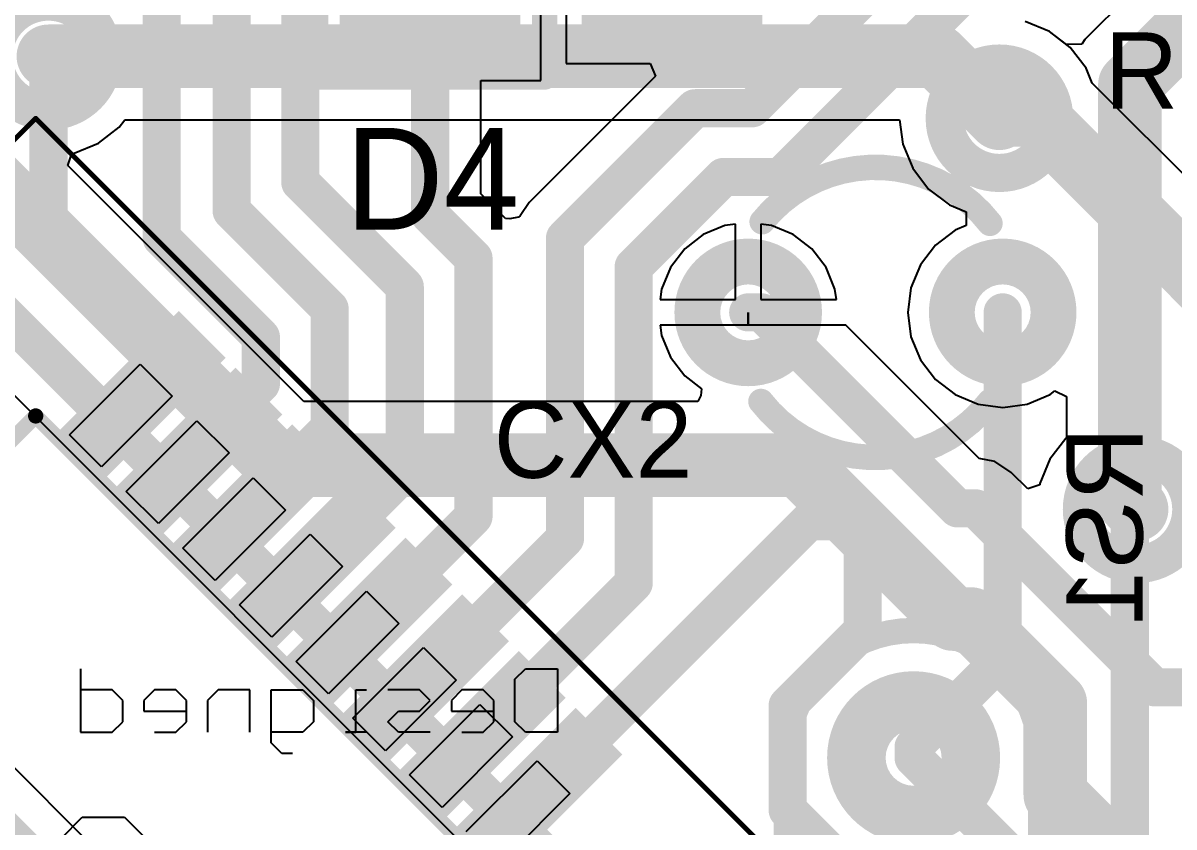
# Model space of a CAD drawing. Header units: millimetres. Extents: x 0 to 2.36, y 0 to 2.36.
# Drawn here: x 1.015 to 1.4673, y 1.6778 to 1.9937 of the extents above; entities that cross this region are included whole.
import ezdxf

# ---------------------------------------------------------------- set-up
doc = ezdxf.new("R2010")
doc.units = ezdxf.units.MM
doc.header["$MEASUREMENT"] = 0
for name, color, linetype in [('BottomLayer', 5, 'Continuous'), ('BottomOverlay', 54, 'Continuous'), ('BottomSolder', 6, 'Continuous'), ('Mechanical13', 56, 'Continuous'), ('Mechanical15', 56, 'Continuous'), ('MultiLayer', 9, 'Continuous'), ('TopLayer', 1, 'Continuous'), ('TopOverlay', 2, 'Continuous'), ('TopPaste', 8, 'Continuous'), ('TopSolder', 216, 'Continuous')]:
    doc.layers.add(name, color=color, linetype=linetype)

# ---------------------------------------------------------------- blocks, each defined once
blk = doc.blocks.new('1206_8')
at = {"layer": 'TopLayer'}
for points in [[(-0.0374, -0.0315), (-0.09724, -0.0315), (-0.09724, 0.0315), (-0.0374, 0.0315)], [(0.09724, -0.0315), (0.0374, -0.0315), (0.0374, 0.0315), (0.09724, 0.0315)]]:
    blk.add_hatch(color=1, dxfattribs=at).paths.add_polyline_path(points)
at = {"layer": 'TopPaste'}
for points in [[(-0.0374, -0.0315), (-0.09724, -0.0315), (-0.09724, 0.0315), (-0.0374, 0.0315)], [(0.09724, -0.0315), (0.0374, -0.0315), (0.0374, 0.0315), (0.09724, 0.0315)]]:
    blk.add_hatch(color=8, dxfattribs=at).paths.add_polyline_path(points)
at = {"layer": 'TopSolder'}
for points in [[(-0.0334, -0.0355), (-0.10124, -0.0355), (-0.10124, 0.0355), (-0.0334, 0.0355)], [(0.10124, -0.0355), (0.0334, -0.0355), (0.0334, 0.0355), (0.10124, 0.0355)]]:
    blk.add_hatch(color=216, dxfattribs=at).paths.add_polyline_path(points)
at = {"layer": 'TopOverlay', "const_width": 0.01}
for points in [[(0.025, 0.035), (-0.025, 0.035)], [(0.025, -0.035), (-0.025, -0.035)]]:
    blk.add_lwpolyline(points, dxfattribs=at)
at = {"layer": 'TopOverlay', "const_width": 0.005}
for points in [[(-0.0275, 0.035, 1), (-0.0225, 0.035, 1)], [(0.0225, 0.035, 1), (0.0275, 0.035, 1)], [(-0.0275, -0.035, 1), (-0.0225, -0.035, 1)], [(0.0225, -0.035, 1), (0.0275, -0.035, 1)]]:
    blk.add_lwpolyline(points, format="xyb", close=True, dxfattribs=at)
blk = doc.blocks.new('LED3_2X1_6_9')
at = {"layer": 'TopLayer'}
for points in [[(0.03937, -0.0315), (-0.03937, -0.0315), (-0.03937, 0.0315), (0.03937, 0.0315)], [(0.16437, -0.0315), (0.08563, -0.0315), (0.08563, 0.0315), (0.16437, 0.0315)]]:
    blk.add_hatch(color=1, dxfattribs=at).paths.add_polyline_path(points)
at = {"layer": 'TopPaste'}
for points in [[(0.03937, -0.0315), (-0.03937, -0.0315), (-0.03937, 0.0315), (0.03937, 0.0315)], [(0.16437, -0.0315), (0.08563, -0.0315), (0.08563, 0.0315), (0.16437, 0.0315)]]:
    blk.add_hatch(color=8, dxfattribs=at).paths.add_polyline_path(points)
at = {"layer": 'TopSolder'}
for points in [[(0.04337, -0.0355), (-0.04337, -0.0355), (-0.04337, 0.0355), (0.04337, 0.0355)], [(0.16837, -0.0355), (0.08163, -0.0355), (0.08163, 0.0355), (0.16837, 0.0355)]]:
    blk.add_hatch(color=216, dxfattribs=at).paths.add_polyline_path(points)
at = {"layer": 'TopOverlay', "const_width": 0.01}
for points in [[(-0.05, 0.045), (0, 0.045)], [(-0.05, 0.045), (-0.05, -0.045)], [(0.085, 0.045), (0.175, 0.045)], [(0.175, 0.045), (0.175, -0.045)], [(-0.05, -0.045), (0, -0.045)], [(0.085, -0.045), (0.175, -0.045)]]:
    blk.add_lwpolyline(points, dxfattribs=at)
at = {"layer": 'TopOverlay', "const_width": 0.005}
for points in [[(-0.0525, 0.045, 1), (-0.0475, 0.045, 1)], [(-0.0525, 0.045, 1), (-0.0475, 0.045, 1)], [(-0.0025, 0.045, 1), (0.0025, 0.045, 1)], [(0.0825, 0.045, 1), (0.0875, 0.045, 1)], [(0.1725, 0.045, 1), (0.1775, 0.045, 1)], [(0.1725, 0.045, 1), (0.1775, 0.045, 1)], [(-0.0525, -0.045, 1), (-0.0475, -0.045, 1)], [(-0.0525, -0.045, 1), (-0.0475, -0.045, 1)], [(-0.0025, -0.045, 1), (0.0025, -0.045, 1)], [(0.0825, -0.045, 1), (0.0875, -0.045, 1)], [(0.1725, -0.045, 1), (0.1775, -0.045, 1)], [(0.1725, -0.045, 1), (0.1775, -0.045, 1)]]:
    blk.add_lwpolyline(points, format="xyb", close=True, dxfattribs=at)
blk = doc.blocks.new('XTAL1_21')
at = {"layer": 'BottomLayer'}
h = blk.add_hatch(color=5, dxfattribs=at)
edge = h.paths.add_edge_path()
edge.add_arc((0, 0), 0.03, 0, 360)
edge = h.paths.add_edge_path(flags=0)
edge.add_arc((0, 0), 0.011, 0, 360)
h = blk.add_hatch(color=5, dxfattribs=at)
edge = h.paths.add_edge_path()
edge.add_arc((0.2, 0), 0.03, 0, 360)
edge = h.paths.add_edge_path(flags=0)
edge.add_arc((0.2, 0), 0.011, 0, 360)
at = {"layer": 'BottomSolder'}
h = blk.add_hatch(color=6, dxfattribs=at)
edge = h.paths.add_edge_path()
edge.add_arc((0, 0), 0.034, 0, 360)
edge = h.paths.add_edge_path(flags=0)
edge.add_arc((0, 0), 0.011, 0, 360)
h = blk.add_hatch(color=6, dxfattribs=at)
edge = h.paths.add_edge_path()
edge.add_arc((0.2, 0), 0.034, 0, 360)
edge = h.paths.add_edge_path(flags=0)
edge.add_arc((0.2, 0), 0.011, 0, 360)
at = {"layer": 'MultiLayer'}
h = blk.add_hatch(color=9, dxfattribs=at)
edge = h.paths.add_edge_path()
edge.add_arc((0, 0), 0.03, 0, 360)
edge = h.paths.add_edge_path(flags=0)
edge.add_arc((0, 0), 0.011, 0, 360)
h = blk.add_hatch(color=9, dxfattribs=at)
edge = h.paths.add_edge_path()
edge.add_arc((0.2, 0), 0.03, 0, 360)
edge = h.paths.add_edge_path(flags=0)
edge.add_arc((0.2, 0), 0.011, 0, 360)
at = {"layer": 'TopLayer'}
h = blk.add_hatch(color=1, dxfattribs=at)
edge = h.paths.add_edge_path()
edge.add_arc((0, 0), 0.03, 0, 360)
edge = h.paths.add_edge_path(flags=0)
edge.add_arc((0, 0), 0.011, 0, 360)
h = blk.add_hatch(color=1, dxfattribs=at)
edge = h.paths.add_edge_path()
edge.add_arc((0.2, 0), 0.03, 0, 360)
edge = h.paths.add_edge_path(flags=0)
edge.add_arc((0.2, 0), 0.011, 0, 360)
at = {"layer": 'TopSolder'}
h = blk.add_hatch(color=216, dxfattribs=at)
edge = h.paths.add_edge_path()
edge.add_arc((0, 0), 0.034, 0, 360)
edge = h.paths.add_edge_path(flags=0)
edge.add_arc((0, 0), 0.011, 0, 360)
h = blk.add_hatch(color=216, dxfattribs=at)
edge = h.paths.add_edge_path()
edge.add_arc((0.2, 0), 0.034, 0, 360)
edge = h.paths.add_edge_path(flags=0)
edge.add_arc((0.2, 0), 0.011, 0, 360)
at = {"layer": 'TopOverlay', "const_width": 0.01}
for points in [[(0, -0.05, -1), (0, 0.05)], [(0.2, 0.05, -1), (0.2, -0.05)]]:
    blk.add_lwpolyline(points, format="xyb", dxfattribs=at)
for points in [[(0, 0.05), (0.2, 0.05)], [(0, -0.05), (0.2, -0.05)]]:
    blk.add_lwpolyline(points, dxfattribs=at)
at = {"layer": 'TopOverlay', "const_width": 0.005}
for points in [[(-0.0025, 0.05, 1), (0.0025, 0.05, 1)], [(-0.0025, 0.05, 1), (0.0025, 0.05, 1)], [(0.1975, 0.05, 1), (0.2025, 0.05, 1)], [(0.1975, 0.05, 1), (0.2025, 0.05, 1)], [(-0.0025, -0.05, 1), (0.0025, -0.05, 1)], [(-0.0025, -0.05, 1), (0.0025, -0.05, 1)], [(0.1975, -0.05, 1), (0.2025, -0.05, 1)], [(0.1975, -0.05, 1), (0.2025, -0.05, 1)]]:
    blk.add_lwpolyline(points, format="xyb", close=True, dxfattribs=at)
blk = doc.blocks.new('___100_22')
at = {"layer": 'BottomLayer'}
h = blk.add_hatch(color=5, dxfattribs=at)
edge = h.paths.add_edge_path()
edge.add_arc((0, 0), 0.025, 0, 360)
edge = h.paths.add_edge_path(flags=0)
edge.add_arc((0, 0), 0.011, 0, 360)
h = blk.add_hatch(color=5, dxfattribs=at)
edge = h.paths.add_edge_path()
edge.add_arc((0.1, 0), 0.025, 0, 360)
edge = h.paths.add_edge_path(flags=0)
edge.add_arc((0.1, 0), 0.011, 0, 360)
at = {"layer": 'BottomSolder'}
h = blk.add_hatch(color=6, dxfattribs=at)
edge = h.paths.add_edge_path()
edge.add_arc((0, 0), 0.029, 0, 360)
edge = h.paths.add_edge_path(flags=0)
edge.add_arc((0, 0), 0.011, 0, 360)
h = blk.add_hatch(color=6, dxfattribs=at)
edge = h.paths.add_edge_path()
edge.add_arc((0.1, 0), 0.029, 0, 360)
edge = h.paths.add_edge_path(flags=0)
edge.add_arc((0.1, 0), 0.011, 0, 360)
at = {"layer": 'MultiLayer'}
h = blk.add_hatch(color=9, dxfattribs=at)
edge = h.paths.add_edge_path()
edge.add_arc((0, 0), 0.025, 0, 360)
edge = h.paths.add_edge_path(flags=0)
edge.add_arc((0, 0), 0.011, 0, 360)
h = blk.add_hatch(color=9, dxfattribs=at)
edge = h.paths.add_edge_path()
edge.add_arc((0.1, 0), 0.025, 0, 360)
edge = h.paths.add_edge_path(flags=0)
edge.add_arc((0.1, 0), 0.011, 0, 360)
at = {"layer": 'TopLayer'}
h = blk.add_hatch(color=1, dxfattribs=at)
edge = h.paths.add_edge_path()
edge.add_arc((0, 0), 0.025, 0, 360)
edge = h.paths.add_edge_path(flags=0)
edge.add_arc((0, 0), 0.011, 0, 360)
h = blk.add_hatch(color=1, dxfattribs=at)
edge = h.paths.add_edge_path()
edge.add_arc((0.1, 0), 0.025, 0, 360)
edge = h.paths.add_edge_path(flags=0)
edge.add_arc((0.1, 0), 0.011, 0, 360)
at = {"layer": 'TopSolder'}
h = blk.add_hatch(color=216, dxfattribs=at)
edge = h.paths.add_edge_path()
edge.add_arc((0, 0), 0.029, 0, 360)
edge = h.paths.add_edge_path(flags=0)
edge.add_arc((0, 0), 0.011, 0, 360)
h = blk.add_hatch(color=216, dxfattribs=at)
edge = h.paths.add_edge_path()
edge.add_arc((0.1, 0), 0.029, 0, 360)
edge = h.paths.add_edge_path(flags=0)
edge.add_arc((0.1, 0), 0.011, 0, 360)
at = {"layer": 'TopOverlay', "const_width": 0.01}
for points in [[(0.00548, 0.03561, -0.484847), (0.095, 0.035)], [(0.095, -0.035, -0.489084), (0.005, -0.035)]]:
    blk.add_lwpolyline(points, format="xyb", dxfattribs=at)
at = {"layer": 'TopOverlay', "const_width": 0.005}
for points in [[(0.00298, 0.03561, 1), (0.00798, 0.03561, 1)], [(0.0925, 0.035, 1), (0.0975, 0.035, 1)], [(0.0025, -0.035, 1), (0.0075, -0.035, 1)], [(0.0925, -0.035, 1), (0.0975, -0.035, 1)]]:
    blk.add_lwpolyline(points, format="xyb", close=True, dxfattribs=at)
blk = doc.blocks.new('QFP80P900X900X120_32N_24')
at = {"layer": 'TopLayer'}
for points in [[(-0.11924, -0.13976), (-0.10124, -0.13976), (-0.10124, -0.19882), (-0.11924, -0.19882)], [(-0.08774, -0.13976), (-0.06974, -0.13976), (-0.06974, -0.19882), (-0.08774, -0.19882)], [(-0.05624, -0.13976), (-0.03824, -0.13976), (-0.03824, -0.19882), (-0.05624, -0.19882)], [(-0.02475, -0.13976), (-0.00675, -0.13976), (-0.00675, -0.19882), (-0.02475, -0.19882)], [(0.00675, -0.13976), (0.02475, -0.13976), (0.02475, -0.19882), (0.00675, -0.19882)], [(0.03824, -0.13976), (0.05624, -0.13976), (0.05624, -0.19882), (0.03824, -0.19882)], [(0.06974, -0.13976), (0.08774, -0.13976), (0.08774, -0.19882), (0.06974, -0.19882)], [(0.10124, -0.13976), (0.11924, -0.13976), (0.11924, -0.19882), (0.10124, -0.19882)]]:
    blk.add_hatch(color=1, dxfattribs=at).paths.add_polyline_path(points)
at = {"layer": 'TopPaste'}
for points in [[(-0.11924, -0.13976), (-0.10124, -0.13976), (-0.10124, -0.19882), (-0.11924, -0.19882)], [(-0.08774, -0.13976), (-0.06974, -0.13976), (-0.06974, -0.19882), (-0.08774, -0.19882)], [(-0.05624, -0.13976), (-0.03824, -0.13976), (-0.03824, -0.19882), (-0.05624, -0.19882)], [(-0.02475, -0.13976), (-0.00675, -0.13976), (-0.00675, -0.19882), (-0.02475, -0.19882)], [(0.00675, -0.13976), (0.02475, -0.13976), (0.02475, -0.19882), (0.00675, -0.19882)], [(0.03824, -0.13976), (0.05624, -0.13976), (0.05624, -0.19882), (0.03824, -0.19882)], [(0.06974, -0.13976), (0.08774, -0.13976), (0.08774, -0.19882), (0.06974, -0.19882)], [(0.10124, -0.13976), (0.11924, -0.13976), (0.11924, -0.19882), (0.10124, -0.19882)]]:
    blk.add_hatch(color=8, dxfattribs=at).paths.add_polyline_path(points)
at = {"layer": 'TopSolder'}
for points in [[(-0.12324, -0.13576), (-0.09724, -0.13576), (-0.09724, -0.20282), (-0.12324, -0.20282)], [(-0.09174, -0.13576), (-0.06574, -0.13576), (-0.06574, -0.20282), (-0.09174, -0.20282)], [(-0.06024, -0.13576), (-0.03424, -0.13576), (-0.03424, -0.20282), (-0.06024, -0.20282)], [(-0.02875, -0.13576), (-0.00275, -0.13576), (-0.00275, -0.20282), (-0.02875, -0.20282)], [(0.00275, -0.13576), (0.02875, -0.13576), (0.02875, -0.20282), (0.00275, -0.20282)], [(0.03424, -0.13576), (0.06024, -0.13576), (0.06024, -0.20282), (0.03424, -0.20282)], [(0.06574, -0.13576), (0.09174, -0.13576), (0.09174, -0.20282), (0.06574, -0.20282)], [(0.09724, -0.13576), (0.12324, -0.13576), (0.12324, -0.20282), (0.09724, -0.20282)]]:
    blk.add_hatch(color=216, dxfattribs=at).paths.add_polyline_path(points)
at = {"layer": 'Mechanical13'}
for p, q in [((-0.11947, -0.17738), (-0.11947, -0.13803)), ((-0.10124, -0.13803), (-0.10124, -0.17738)), ((-0.08781, -0.17718), (-0.08781, -0.13803)), ((-0.08781, -0.13803), (-0.06974, -0.13803)), ((-0.06974, -0.13803), (-0.06974, -0.17718)), ((-0.05634, -0.17732), (-0.05634, -0.13803)), ((-0.05634, -0.13803), (-0.03824, -0.13803)), ((-0.03824, -0.13803), (-0.03824, -0.17732)), ((-0.02475, -0.17708), (-0.02475, -0.13803)), ((-0.02475, -0.13803), (-0.00675, -0.13803)), ((-0.00675, -0.13803), (-0.00675, -0.17708)), ((0.00676, -0.17724), (0.00676, -0.13803)), ((0.00676, -0.13803), (0.02475, -0.13803)), ((0.02475, -0.13803), (0.02475, -0.17724)), ((0.03826, -0.1771), (0.03826, -0.13803)), ((0.03826, -0.13803), (0.05624, -0.13803)), ((0.05624, -0.13803), (0.05624, -0.1771)), ((0.06986, -0.17732), (0.06986, -0.13803)), ((0.06986, -0.13803), (0.08774, -0.13803)), ((0.08774, -0.13803), (0.08774, -0.17732)), ((0.10138, -0.17729), (0.10138, -0.13803)), ((0.10138, -0.13803), (0.11924, -0.13803)), ((0.11924, -0.13803), (0.11924, -0.17729)), ((-0.10124, -0.17738), (-0.11947, -0.17738)), ((-0.06974, -0.17718), (-0.08781, -0.17718)), ((-0.03824, -0.17732), (-0.05634, -0.17732)), ((-0.00675, -0.17708), (-0.02475, -0.17708)), ((0.02475, -0.17724), (0.00676, -0.17724)), ((0.05624, -0.1771), (0.03826, -0.1771)), ((0.08774, -0.17732), (0.06986, -0.17732)), ((0.11924, -0.17729), (0.10138, -0.17729))]:
    blk.add_line(p, q, dxfattribs=at)
at = {"layer": 'Mechanical15', "const_width": 0.00197}
for points in [[(0.21653, 0.21654), (0.21653, -0.21654)], [(0.21653, -0.21654), (-0.21654, -0.21654)]]:
    blk.add_lwpolyline(points, dxfattribs=at)
at = {"layer": 'Mechanical15', "const_width": 0.000984}
blk.add_lwpolyline([(0.21604, -0.21654, 1), (0.21703, -0.21654, 1)], format="xyb", close=True, dxfattribs=at)
blk.add_lwpolyline([(0.21604, -0.21654, 1), (0.21703, -0.21654, 1)], format="xyb", close=True, dxfattribs=at)
at = {"layer": 'TopOverlay'}
for p, q in [((0.00944, -0.02353), (0.00944, -0.03532)), ((0.00944, -0.03532), (-0.00234, -0.0471)), ((-0.00234, -0.0471), (-0.01413, -0.0471))]:
    blk.add_line(p, q, dxfattribs=at)
at = {"layer": 'TopOverlay', "const_width": 0.006}
for points in [[(0.13386, 0.13386), (0.13386, -0.13386)], [(0.13386, -0.13386), (-0.13386, -0.13386)]]:
    blk.add_lwpolyline(points, dxfattribs=at)
at = {"layer": 'TopOverlay', "const_width": 0.003}
blk.add_lwpolyline([(0.13236, -0.13386, 1), (0.13536, -0.13386, 1)], format="xyb", close=True, dxfattribs=at)
blk.add_lwpolyline([(0.13236, -0.13386, 1), (0.13536, -0.13386, 1)], format="xyb", close=True, dxfattribs=at)

msp = doc.modelspace()

# ---------------------------------------------------------------- hatches: boundary and pattern name
at = {"layer": 'BottomLayer'}
h = msp.add_hatch(color=5, dxfattribs=at)
edge = h.paths.add_edge_path()
edge.add_arc((1.025, 1.98062), 0.025, 0, 360)
edge = h.paths.add_edge_path(flags=0)
edge.add_arc((1.025, 1.98062), 0.014, 0, 360)
h = msp.add_hatch(color=5, dxfattribs=at)
edge = h.paths.add_edge_path()
edge.add_arc((1.39872, 1.95628), 0.025, 0, 360)
edge = h.paths.add_edge_path(flags=0)
edge.add_arc((1.39872, 1.95628), 0.014, 0, 360)
h = msp.add_hatch(color=5, dxfattribs=at)
edge = h.paths.add_edge_path()
edge.add_arc((1.45263, 1.80263), 0.025, 0, 360)
edge = h.paths.add_edge_path(flags=0)
edge.add_arc((1.45263, 1.80263), 0.014, 0, 360)
at = {"layer": 'BottomSolder'}
h = msp.add_hatch(color=6, dxfattribs=at)
edge = h.paths.add_edge_path()
edge.add_arc((1.025, 1.98062), 0.029, 0, 360)
edge = h.paths.add_edge_path(flags=0)
edge.add_arc((1.025, 1.98062), 0.014, 0, 360)
h = msp.add_hatch(color=6, dxfattribs=at)
edge = h.paths.add_edge_path()
edge.add_arc((1.39872, 1.95628), 0.029, 0, 360)
edge = h.paths.add_edge_path(flags=0)
edge.add_arc((1.39872, 1.95628), 0.014, 0, 360)
h = msp.add_hatch(color=6, dxfattribs=at)
edge = h.paths.add_edge_path()
edge.add_arc((1.45263, 1.80263), 0.029, 0, 360)
edge = h.paths.add_edge_path(flags=0)
edge.add_arc((1.45263, 1.80263), 0.014, 0, 360)
at = {"layer": 'TopLayer'}
h = msp.add_hatch(color=1, dxfattribs=at)
edge = h.paths.add_edge_path()
edge.add_arc((1.025, 1.98062), 0.025, 0, 360)
edge = h.paths.add_edge_path(flags=0)
edge.add_arc((1.025, 1.98062), 0.014, 0, 360)
h = msp.add_hatch(color=1, dxfattribs=at)
edge = h.paths.add_edge_path()
edge.add_arc((1.39872, 1.95628), 0.025, 0, 360)
edge = h.paths.add_edge_path(flags=0)
edge.add_arc((1.39872, 1.95628), 0.014, 0, 360)
h = msp.add_hatch(color=1, dxfattribs=at)
edge = h.paths.add_edge_path()
edge.add_arc((1.45263, 1.80263), 0.025, 0, 360)
edge = h.paths.add_edge_path(flags=0)
edge.add_arc((1.45263, 1.80263), 0.014, 0, 360)
at = {"layer": 'TopSolder'}
h = msp.add_hatch(color=216, dxfattribs=at)
edge = h.paths.add_edge_path()
edge.add_arc((1.025, 1.98062), 0.029, 0, 360)
edge = h.paths.add_edge_path(flags=0)
edge.add_arc((1.025, 1.98062), 0.014, 0, 360)
h = msp.add_hatch(color=216, dxfattribs=at)
edge = h.paths.add_edge_path()
edge.add_arc((1.39872, 1.95628), 0.029, 0, 360)
edge = h.paths.add_edge_path(flags=0)
edge.add_arc((1.39872, 1.95628), 0.014, 0, 360)
h = msp.add_hatch(color=216, dxfattribs=at)
edge = h.paths.add_edge_path()
edge.add_arc((1.45263, 1.80263), 0.029, 0, 360)
edge = h.paths.add_edge_path(flags=0)
edge.add_arc((1.45263, 1.80263), 0.014, 0, 360)

# ---------------------------------------------------------------- linework, layer by layer
at = {"layer": 'BottomLayer'}
for p, q in [((1.48163, 2.03646), (1.43234, 1.98716)), ((1.41839, 1.99035), (1.4089, 1.99428)), ((1.42504, 1.98524), (1.41839, 1.99035)), ((1.43234, 1.98716), (1.43113, 1.98536)), ((1.43113, 1.98536), (1.42504, 1.98524)), ((1.05282, 1.95281), (1.05499, 1.95564)), ((1.05499, 1.95564), (1.35946, 1.95564)), ((1.35946, 1.95564), (1.36072, 1.9461)), ((1.04467, 1.94655), (1.05282, 1.95281)), ((1.03518, 1.94262), (1.04467, 1.94655)), ((1.36072, 1.9461), (1.36465, 1.93661)), ((1.03257, 1.93776), (1.03418, 1.94249)), ((1.03418, 1.94249), (1.03518, 1.94262)), ((1.12535, 1.84498), (1.03257, 1.93776)), ((1.36465, 1.93661), (1.3709, 1.92847)), ((0.92608, 1.9329), (1.21754, 1.64144)), ((1.3709, 1.92847), (1.37905, 1.92222)), ((1.37905, 1.92222), (1.38561, 1.9195)), ((1.38561, 1.9195), (1.38561, 1.91409)), ((1.29086, 1.9141), (1.28235, 1.91057)), ((1.295, 1.91464), (1.29086, 1.9141)), ((1.295, 1.885), (1.295, 1.91464)), ((1.30914, 1.9141), (1.305, 1.91464)), ((1.305, 1.91464), (1.305, 1.885)), ((1.31765, 1.91057), (1.30914, 1.9141)), ((1.38561, 1.91409), (1.38134, 1.91232)), ((1.28235, 1.91057), (1.27504, 1.90496)), ((1.32496, 1.90496), (1.31765, 1.91057)), ((1.38134, 1.91232), (1.37361, 1.90639)), ((1.27504, 1.90496), (1.26943, 1.89765)), ((1.33057, 1.89765), (1.32496, 1.90496)), ((1.37361, 1.90639), (1.36768, 1.89866)), ((1.26943, 1.89765), (1.2659, 1.88914)), ((1.3341, 1.88914), (1.33057, 1.89765)), ((1.36768, 1.89866), (1.36395, 1.88966)), ((1.2659, 1.88914), (1.26536, 1.885)), ((1.33464, 1.885), (1.3341, 1.88914)), ((1.36395, 1.88966), (1.36268, 1.88)), ((1.26536, 1.885), (1.295, 1.885)), ((1.305, 1.885), (1.33464, 1.885)), ((1.3, 1.875), (1.3, 1.88)), ((1.3, 1.88), (1.3, 1.88)), ((1.3, 1.88), (1.3, 1.875)), ((1.36268, 1.88), (1.36395, 1.87034)), ((1.3, 1.875), (1.26536, 1.875)), ((1.26536, 1.875), (1.2659, 1.87086)), ((1.33838, 1.875), (1.3, 1.875)), ((1.39079, 1.82258), (1.33838, 1.875)), ((1.2659, 1.87086), (1.26943, 1.86235)), ((1.36395, 1.87034), (1.36768, 1.86134)), ((1.26943, 1.86235), (1.27504, 1.85504)), ((1.36768, 1.86134), (1.37361, 1.85361)), ((1.27504, 1.85504), (1.28163, 1.84998)), ((1.28163, 1.84998), (1.28134, 1.84728)), ((1.37361, 1.85361), (1.38134, 1.84768)), ((1.28134, 1.84728), (1.28026, 1.84498)), ((1.38134, 1.84768), (1.39034, 1.84395)), ((1.40966, 1.84395), (1.41866, 1.84768)), ((1.41866, 1.84768), (1.42054, 1.84912)), ((1.42054, 1.84912), (1.42502, 1.84691)), ((1.42502, 1.84691), (1.42502, 1.8306)), ((1.28026, 1.84498), (1.12535, 1.84498)), ((1.39034, 1.84395), (1.4, 1.84268)), ((1.4, 1.84268), (1.40966, 1.84395)), ((1.42482, 1.83045), (1.41856, 1.8223)), ((1.42502, 1.8306), (1.42482, 1.83045)), ((1.39695, 1.82136), (1.39079, 1.82258)), ((1.4034, 1.81705), (1.39695, 1.82136)), ((1.41856, 1.8223), (1.41463, 1.81281)), ((1.40982, 1.81062), (1.4034, 1.81705)), ((1.41456, 1.81223), (1.40982, 1.81062)), ((1.41463, 1.81281), (1.41456, 1.81223)), ((1.26381, 1.44881), (0.99988, 1.71275))]:
    msp.add_line(p, q, dxfattribs=at)
for points, const_width in [([(0.88945, 2.04555), (1.115, 1.82)], 0.025), ([(1.45, 1.9695), (1.5205, 2.04)], 0.025), ([(0.9017, 1.9854), (1.2316, 1.6555)], 0.015), ([(1.025, 1.98062), (1.37438, 1.98062)], 0.025), ([(1.37438, 1.98062), (1.39872, 1.95628)], 0.025), ([(1.45, 1.80526), (1.45, 1.9695)], 0.025), ([(1.3, 1.88), (1.30526, 1.88)], 0.015), ([(1.30526, 1.88), (1.38227, 1.80299)], 0.015), ([(1.115, 1.82), (1.32, 1.82)], 0.025), ([(1.32, 1.82), (1.3805, 1.7595)], 0.025), ([(1.45, 1.80526), (1.45263, 1.80263)], 0.025), ([(1.38227, 1.80299), (1.38934, 1.80299)], 0.015), ([(1.38934, 1.80299), (1.45965, 1.73268)], 0.015), ([(1.3805, 1.7595), (1.38757, 1.7595)], 0.025), ([(1.38757, 1.7595), (1.42068, 1.72639)], 0.025), ([(1.42068, 1.69043), (1.42068, 1.72639)], 0.025), ([(1.45965, 1.73268), (1.515, 1.73268)], 0.015), ([(0.98, 1.70451), (1.24975, 1.43475)], 0.015), ([(1.42068, 1.69043), (1.45379, 1.65732)], 0.025)]:
    msp.add_lwpolyline(points, dxfattribs=dict(at, const_width=const_width))
for points, const_width in [([(1.01875, 1.98062, 1), (1.03125, 1.98062, 1)], 0.0125), ([(1.36813, 1.98062, 1), (1.38063, 1.98062, 1)], 0.0125), ([(1.36813, 1.98062, 1), (1.38063, 1.98062, 1)], 0.0125), ([(1.44375, 1.9695, 1), (1.45625, 1.9695, 1)], 0.0125), ([(1.44375, 1.9695, 1), (1.45625, 1.9695, 1)], 0.0125), ([(1.39247, 1.95628, 1), (1.40497, 1.95628, 1)], 0.0125), ([(1.29625, 1.88, 1), (1.30375, 1.88, 1)], 0.0075), ([(1.30151, 1.88, 1), (1.30901, 1.88, 1)], 0.0075), ([(1.30151, 1.88, 1), (1.30901, 1.88, 1)], 0.0075), ([(1.10875, 1.82, 1), (1.12125, 1.82, 1)], 0.0125), ([(1.10875, 1.82, 1), (1.12125, 1.82, 1)], 0.0125), ([(1.31375, 1.82, 1), (1.32625, 1.82, 1)], 0.0125), ([(1.31375, 1.82, 1), (1.32625, 1.82, 1)], 0.0125), ([(1.44375, 1.80526, 1), (1.45625, 1.80526, 1)], 0.0125), ([(1.44375, 1.80526, 1), (1.45625, 1.80526, 1)], 0.0125), ([(1.44638, 1.80263, 1), (1.45888, 1.80263, 1)], 0.0125), ([(1.37852, 1.80299, 1), (1.38602, 1.80299, 1)], 0.0075), ([(1.37852, 1.80299, 1), (1.38602, 1.80299, 1)], 0.0075), ([(1.38559, 1.80299, 1), (1.39309, 1.80299, 1)], 0.0075), ([(1.38559, 1.80299, 1), (1.39309, 1.80299, 1)], 0.0075), ([(1.37425, 1.7595, 1), (1.38675, 1.7595, 1)], 0.0125), ([(1.37425, 1.7595, 1), (1.38675, 1.7595, 1)], 0.0125), ([(1.38132, 1.7595, 1), (1.39382, 1.7595, 1)], 0.0125), ([(1.38132, 1.7595, 1), (1.39382, 1.7595, 1)], 0.0125), ([(1.41443, 1.72639, 1), (1.42693, 1.72639, 1)], 0.0125), ([(1.41443, 1.72639, 1), (1.42693, 1.72639, 1)], 0.0125), ([(1.4559, 1.73268, 1), (1.4634, 1.73268, 1)], 0.0075), ([(1.4559, 1.73268, 1), (1.4634, 1.73268, 1)], 0.0075), ([(1.41443, 1.69043, 1), (1.42693, 1.69043, 1)], 0.0125), ([(1.41443, 1.69043, 1), (1.42693, 1.69043, 1)], 0.0125)]:
    msp.add_lwpolyline(points, format="xyb", close=True, dxfattribs=dict(at, const_width=const_width))
at = {"layer": 'BottomOverlay'}
for p, q in [((1.03756, 1.74), (1.03756, 1.71501)), ((1.20834, 1.73583), (1.2125, 1.74)), ((1.2125, 1.74), (1.225, 1.74)), ((1.225, 1.74), (1.225, 1.71501)), ((1.20834, 1.71917), (1.20834, 1.73583)), ((1.05006, 1.73167), (1.03756, 1.73167)), ((1.05422, 1.7275), (1.05006, 1.73167)), ((1.06672, 1.73167), (1.06255, 1.7275)), ((1.07505, 1.73167), (1.06672, 1.73167)), ((1.07921, 1.7275), (1.07505, 1.73167)), ((1.09171, 1.73167), (1.08754, 1.7275)), ((1.10421, 1.73167), (1.09171, 1.73167)), ((1.10421, 1.71501), (1.10421, 1.73167)), ((1.11254, 1.71084), (1.11254, 1.73167)), ((1.11254, 1.73167), (1.12503, 1.73167)), ((1.12503, 1.73167), (1.1292, 1.7275)), ((1.14586, 1.71501), (1.14586, 1.73167)), ((1.14586, 1.73167), (1.15002, 1.73167)), ((1.17085, 1.73167), (1.15835, 1.73167)), ((1.17502, 1.7275), (1.17085, 1.73167)), ((1.18751, 1.73167), (1.18335, 1.7275)), ((1.19584, 1.73167), (1.18751, 1.73167)), ((1.20001, 1.7275), (1.19584, 1.73167)), ((1.05422, 1.71917), (1.05422, 1.7275)), ((1.06255, 1.7275), (1.06255, 1.72334)), ((1.06255, 1.72334), (1.07921, 1.72334)), ((1.07921, 1.71917), (1.07921, 1.7275)), ((1.08754, 1.7275), (1.08754, 1.71501)), ((1.1292, 1.7275), (1.1292, 1.71917)), ((1.15835, 1.71917), (1.16252, 1.72334)), ((1.16252, 1.72334), (1.17085, 1.72334)), ((1.17085, 1.72334), (1.17502, 1.7275)), ((1.18335, 1.7275), (1.18335, 1.72334)), ((1.18335, 1.72334), (1.20001, 1.72334)), ((1.20001, 1.71917), (1.20001, 1.7275)), ((1.05006, 1.71501), (1.05422, 1.71917)), ((1.07505, 1.71501), (1.07921, 1.71917)), ((1.1292, 1.71917), (1.12503, 1.71501)), ((1.16252, 1.71501), (1.15835, 1.71917)), ((1.19584, 1.71501), (1.20001, 1.71917)), ((1.2125, 1.71501), (1.20834, 1.71917)), ((1.03756, 1.71501), (1.05006, 1.71501)), ((1.06672, 1.71501), (1.07505, 1.71501)), ((1.12503, 1.71501), (1.11254, 1.71501)), ((1.15002, 1.71501), (1.14169, 1.71501)), ((1.14169, 1.71501), (1.14586, 1.71501)), ((1.17502, 1.71501), (1.16252, 1.71501)), ((1.18751, 1.71501), (1.19584, 1.71501)), ((1.225, 1.71501), (1.2125, 1.71501)), ((1.1167, 1.70668), (1.11254, 1.71084)), ((1.12087, 1.70668), (1.1167, 1.70668))]:
    msp.add_line(p, q, dxfattribs=at)
at = {"layer": 'TopLayer'}
for p, q in [((1.2185, 1.97113), (1.2185, 2.07387)), ((1.2285, 2.01268), (1.2285, 1.97776)), ((1.41839, 1.99035), (1.4089, 1.99428)), ((1.42653, 1.9841), (1.41839, 1.99035)), ((1.43278, 1.97595), (1.42653, 1.9841)), ((1.2285, 1.97776), (1.26145, 1.97776)), ((1.26145, 1.97776), (1.26352, 1.97276)), ((1.26352, 1.97276), (1.21394, 1.92317)), ((1.43519, 1.97013), (1.43278, 1.97595)), ((1.19488, 1.92654), (1.19488, 1.97113)), ((1.19488, 1.97113), (1.2185, 1.97113)), ((1.52766, 1.87766), (1.43519, 1.97013)), ((1.20456, 1.91686), (1.19488, 1.92654)), ((1.21394, 1.92317), (1.2104, 1.91788)), ((1.2104, 1.91788), (1.20967, 1.91744)), ((1.20634, 1.91681), (1.20456, 1.91686)), ((1.20967, 1.91744), (1.20634, 1.91681))]:
    msp.add_line(p, q, dxfattribs=at)
for points, const_width in [([(1.097, 1.91993), (1.097, 2.232)], 0.015), ([(1.124, 1.93111), (1.124, 2.19495)], 0.015), ([(1.0695, 1.90925), (1.0695, 2.04343)], 0.015), ([(1.175, 1.9183), (1.175, 2.0225)], 0.015), ([(1.31271, 1.93321), (1.39238, 2.01288)], 0.015), ([(1.30153, 1.96021), (1.35, 2.00868)], 0.015), ([(1.025, 1.91557), (1.025, 1.98062)], 0.015), ([(1.228, 1.90912), (1.2791, 1.96021)], 0.015), ([(1.2791, 1.96021), (1.30153, 1.96021)], 0.015), ([(1.39872, 1.95628), (1.4, 1.95757)], 0.025), ([(1.4, 1.95757), (1.41243, 1.95757)], 0.025), ([(1.41243, 1.95757), (1.51, 1.86)], 0.025), ([(1.255, 1.89793), (1.29028, 1.93321)], 0.015), ([(1.29028, 1.93321), (1.31271, 1.93321)], 0.015), ([(1.124, 1.93111), (1.16504, 1.89008)], 0.015), ([(1.097, 1.91993), (1.1355, 1.88143)], 0.015), ([(1.025, 1.91557), (1.07627, 1.86429)], 0.015), ([(1.175, 1.9183), (1.19204, 1.90127)], 0.015), ([(1.0695, 1.90925), (1.1085, 1.87025)], 0.015), ([(1.228, 1.79119), (1.228, 1.90912)], 0.015), ([(1.19204, 1.79977), (1.19204, 1.90127)], 0.015), ([(1.255, 1.77364), (1.255, 1.89793)], 0.015), ([(1.16504, 1.81731), (1.16504, 1.89008)], 0.015), ([(1.1355, 1.83444), (1.1355, 1.88143)], 0.015), ([(1.4, 1.74425), (1.4, 1.88)], 0.015), ([(1.1085, 1.85198), (1.1085, 1.87025)], 0.015), ([(1.06176, 1.84766), (1.07627, 1.86217)], 0.015), ([(1.07627, 1.86217), (1.07627, 1.86429)], 0.015), ([(1.08403, 1.82751), (1.1085, 1.85198)], 0.015), ([(1.1063, 1.80524), (1.1355, 1.83444)], 0.015), ([(1.08403, 1.82539), (1.08403, 1.82751)], 0.015), ([(1.12857, 1.78084), (1.16504, 1.81731)], 0.015), ([(1.1063, 1.80311), (1.1063, 1.80524)], 0.015), ([(1.45, 1.8), (1.45263, 1.80263)], 0.015), ([(1.15084, 1.75857), (1.19204, 1.79977)], 0.015), ([(1.21766, 1.69176), (1.32379, 1.79789)], 0.015), ([(1.32379, 1.79789), (1.33621, 1.79789)], 0.015), ([(1.33621, 1.79789), (1.345, 1.7891)], 0.015), ([(1.45, 1.625), (1.45, 1.8)], 0.015), ([(1.17311, 1.7363), (1.228, 1.79119)], 0.015), ([(1.345, 1.755), (1.345, 1.7891)], 0.015), ([(1.12857, 1.78084), (1.12857, 1.78084)], 0.015), ([(1.19539, 1.71403), (1.255, 1.77364)], 0.015), ([(1.3155, 1.7255), (1.345, 1.755)], 0.015), ([(1.365, 1.70925), (1.4, 1.74425)], 0.015), ([(1.3155, 1.6845), (1.3155, 1.7255)], 0.015), ([(1.365, 1.705), (1.365, 1.70925)], 0.015), ([(1.365, 1.705), (1.4025, 1.6675)], 0.015), ([(1.3155, 1.6845), (1.345, 1.655)], 0.015)]:
    msp.add_lwpolyline(points, dxfattribs=dict(at, const_width=const_width))
for points, const_width in [([(1.02125, 1.98062, 1), (1.02875, 1.98062, 1)], 0.0075), ([(1.27535, 1.96021, 1), (1.28285, 1.96021, 1)], 0.0075), ([(1.27535, 1.96021, 1), (1.28285, 1.96021, 1)], 0.0075), ([(1.29778, 1.96021, 1), (1.30528, 1.96021, 1)], 0.0075), ([(1.29778, 1.96021, 1), (1.30528, 1.96021, 1)], 0.0075), ([(1.39247, 1.95628, 1), (1.40497, 1.95628, 1)], 0.0125), ([(1.39375, 1.95757, 1), (1.40625, 1.95757, 1)], 0.0125), ([(1.39375, 1.95757, 1), (1.40625, 1.95757, 1)], 0.0125), ([(1.40618, 1.95757, 1), (1.41868, 1.95757, 1)], 0.0125), ([(1.40618, 1.95757, 1), (1.41868, 1.95757, 1)], 0.0125), ([(1.28653, 1.93321, 1), (1.29403, 1.93321, 1)], 0.0075), ([(1.28653, 1.93321, 1), (1.29403, 1.93321, 1)], 0.0075), ([(1.30896, 1.93321, 1), (1.31646, 1.93321, 1)], 0.0075), ([(1.30896, 1.93321, 1), (1.31646, 1.93321, 1)], 0.0075), ([(1.12025, 1.93111, 1), (1.12775, 1.93111, 1)], 0.0075), ([(1.12025, 1.93111, 1), (1.12775, 1.93111, 1)], 0.0075), ([(1.09325, 1.91993, 1), (1.10075, 1.91993, 1)], 0.0075), ([(1.09325, 1.91993, 1), (1.10075, 1.91993, 1)], 0.0075), ([(1.02125, 1.91557, 1), (1.02875, 1.91557, 1)], 0.0075), ([(1.02125, 1.91557, 1), (1.02875, 1.91557, 1)], 0.0075), ([(1.17125, 1.9183, 1), (1.17875, 1.9183, 1)], 0.0075), ([(1.17125, 1.9183, 1), (1.17875, 1.9183, 1)], 0.0075), ([(1.06575, 1.90925, 1), (1.07325, 1.90925, 1)], 0.0075), ([(1.06575, 1.90925, 1), (1.07325, 1.90925, 1)], 0.0075), ([(1.22425, 1.90912, 1), (1.23175, 1.90912, 1)], 0.0075), ([(1.22425, 1.90912, 1), (1.23175, 1.90912, 1)], 0.0075), ([(1.18829, 1.90127, 1), (1.19579, 1.90127, 1)], 0.0075), ([(1.18829, 1.90127, 1), (1.19579, 1.90127, 1)], 0.0075), ([(1.25125, 1.89793, 1), (1.25875, 1.89793, 1)], 0.0075), ([(1.25125, 1.89793, 1), (1.25875, 1.89793, 1)], 0.0075), ([(1.16129, 1.89008, 1), (1.16879, 1.89008, 1)], 0.0075), ([(1.16129, 1.89008, 1), (1.16879, 1.89008, 1)], 0.0075), ([(1.13175, 1.88143, 1), (1.13925, 1.88143, 1)], 0.0075), ([(1.13175, 1.88143, 1), (1.13925, 1.88143, 1)], 0.0075), ([(1.39625, 1.88, 1), (1.40375, 1.88, 1)], 0.0075), ([(1.10475, 1.87025, 1), (1.11225, 1.87025, 1)], 0.0075), ([(1.10475, 1.87025, 1), (1.11225, 1.87025, 1)], 0.0075), ([(1.07252, 1.86429, 1), (1.08002, 1.86429, 1)], 0.0075), ([(1.07252, 1.86429, 1), (1.08002, 1.86429, 1)], 0.0075), ([(1.07252, 1.86217, 1), (1.08002, 1.86217, 1)], 0.0075), ([(1.07252, 1.86217, 1), (1.08002, 1.86217, 1)], 0.0075), ([(1.10475, 1.85198, 1), (1.11225, 1.85198, 1)], 0.0075), ([(1.10475, 1.85198, 1), (1.11225, 1.85198, 1)], 0.0075), ([(1.05801, 1.84766, 1), (1.06551, 1.84766, 1)], 0.0075), ([(1.13175, 1.83444, 1), (1.13925, 1.83444, 1)], 0.0075), ([(1.13175, 1.83444, 1), (1.13925, 1.83444, 1)], 0.0075), ([(1.08028, 1.82751, 1), (1.08778, 1.82751, 1)], 0.0075), ([(1.08028, 1.82751, 1), (1.08778, 1.82751, 1)], 0.0075), ([(1.08028, 1.82539, 1), (1.08778, 1.82539, 1)], 0.0075), ([(1.16129, 1.81731, 1), (1.16879, 1.81731, 1)], 0.0075), ([(1.16129, 1.81731, 1), (1.16879, 1.81731, 1)], 0.0075), ([(1.10255, 1.80524, 1), (1.11005, 1.80524, 1)], 0.0075), ([(1.10255, 1.80524, 1), (1.11005, 1.80524, 1)], 0.0075), ([(1.10255, 1.80311, 1), (1.11005, 1.80311, 1)], 0.0075), ([(1.44888, 1.80263, 1), (1.45638, 1.80263, 1)], 0.0075), ([(1.18829, 1.79977, 1), (1.19579, 1.79977, 1)], 0.0075), ([(1.18829, 1.79977, 1), (1.19579, 1.79977, 1)], 0.0075), ([(1.32004, 1.79789, 1), (1.32754, 1.79789, 1)], 0.0075), ([(1.32004, 1.79789, 1), (1.32754, 1.79789, 1)], 0.0075), ([(1.33246, 1.79789, 1), (1.33996, 1.79789, 1)], 0.0075), ([(1.33246, 1.79789, 1), (1.33996, 1.79789, 1)], 0.0075), ([(1.44625, 1.8, 1), (1.45375, 1.8, 1)], 0.0075), ([(1.44625, 1.8, 1), (1.45375, 1.8, 1)], 0.0075), ([(1.22425, 1.79119, 1), (1.23175, 1.79119, 1)], 0.0075), ([(1.22425, 1.79119, 1), (1.23175, 1.79119, 1)], 0.0075), ([(1.34125, 1.7891, 1), (1.34875, 1.7891, 1)], 0.0075), ([(1.34125, 1.7891, 1), (1.34875, 1.7891, 1)], 0.0075), ([(1.12482, 1.78084, 1), (1.13232, 1.78084, 1)], 0.0075), ([(1.12482, 1.78084, 1), (1.13232, 1.78084, 1)], 0.0075), ([(1.12482, 1.78084, 1), (1.13232, 1.78084, 1)], 0.0075), ([(1.25125, 1.77364, 1), (1.25875, 1.77364, 1)], 0.0075), ([(1.25125, 1.77364, 1), (1.25875, 1.77364, 1)], 0.0075), ([(1.14709, 1.75857, 1), (1.15459, 1.75857, 1)], 0.0075), ([(1.34125, 1.755, 1), (1.34875, 1.755, 1)], 0.0075), ([(1.34125, 1.755, 1), (1.34875, 1.755, 1)], 0.0075), ([(1.39625, 1.74425, 1), (1.40375, 1.74425, 1)], 0.0075), ([(1.39625, 1.74425, 1), (1.40375, 1.74425, 1)], 0.0075), ([(1.16936, 1.7363, 1), (1.17686, 1.7363, 1)], 0.0075), ([(1.31175, 1.7255, 1), (1.31925, 1.7255, 1)], 0.0075), ([(1.31175, 1.7255, 1), (1.31925, 1.7255, 1)], 0.0075), ([(1.19164, 1.71403, 1), (1.19914, 1.71403, 1)], 0.0075), ([(1.36125, 1.70925, 1), (1.36875, 1.70925, 1)], 0.0075), ([(1.36125, 1.70925, 1), (1.36875, 1.70925, 1)], 0.0075), ([(1.36125, 1.705, 1), (1.36875, 1.705, 1)], 0.0075), ([(1.36125, 1.705, 1), (1.36875, 1.705, 1)], 0.0075), ([(1.21391, 1.69176, 1), (1.22141, 1.69176, 1)], 0.0075), ([(1.31175, 1.6845, 1), (1.31925, 1.6845, 1)], 0.0075), ([(1.31175, 1.6845, 1), (1.31925, 1.6845, 1)], 0.0075)]:
    msp.add_lwpolyline(points, format="xyb", close=True, dxfattribs=dict(at, const_width=const_width))

# ---------------------------------------------------------------- block references
for name, p, rotation in [('LED3_2X1_6_9', (1.175, 2.0225), 90), ('1206_8', (1.27, 2.085), 270), ('QFP80P900X900X120_32N_24', (1.02, 1.65), 135), ('XTAL1_21', (1.365, 1.505), 90)]:
    msp.add_blockref(name, p, dxfattribs=dict(rotation=rotation))
msp.add_blockref('___100_22', (1.3, 1.88))

# ---------------------------------------------------------------- texts
at = {"layer": 'BottomOverlay', "text_generation_flag": 2}
msp.add_text('RS1', height=0.03, rotation=90, dxfattribs=at).set_placement((1.455, 1.83499))
at = {"layer": 'TopOverlay'}
for s, height, p in [('RD2', 0.03, (1.44001, 1.96)), ('D4', 0.04, (1.14168, 1.91251)), ('CX2', 0.03, (1.20001, 1.815))]:
    msp.add_text(s, height=height, dxfattribs=at).set_placement(p)

doc.saveas('drawing.dxf')
